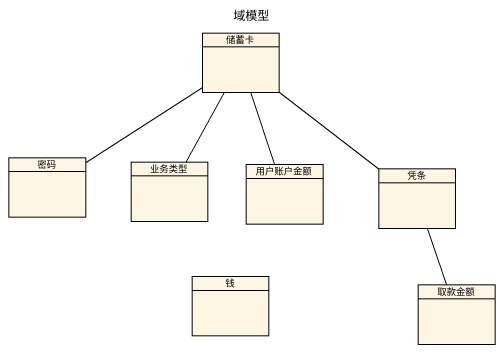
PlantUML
@startuml
title 域模型
hide circle
hide empty members
class 储蓄卡
class 密码
class 业务类型
class 用户账户金额
class 凭条
class 钱
class 取款金额
储蓄卡 -- 密码
储蓄卡 -- 业务类型
储蓄卡 -- 用户账户金额
储蓄卡 -- 凭条
凭条 -- 取款金额
@enduml
